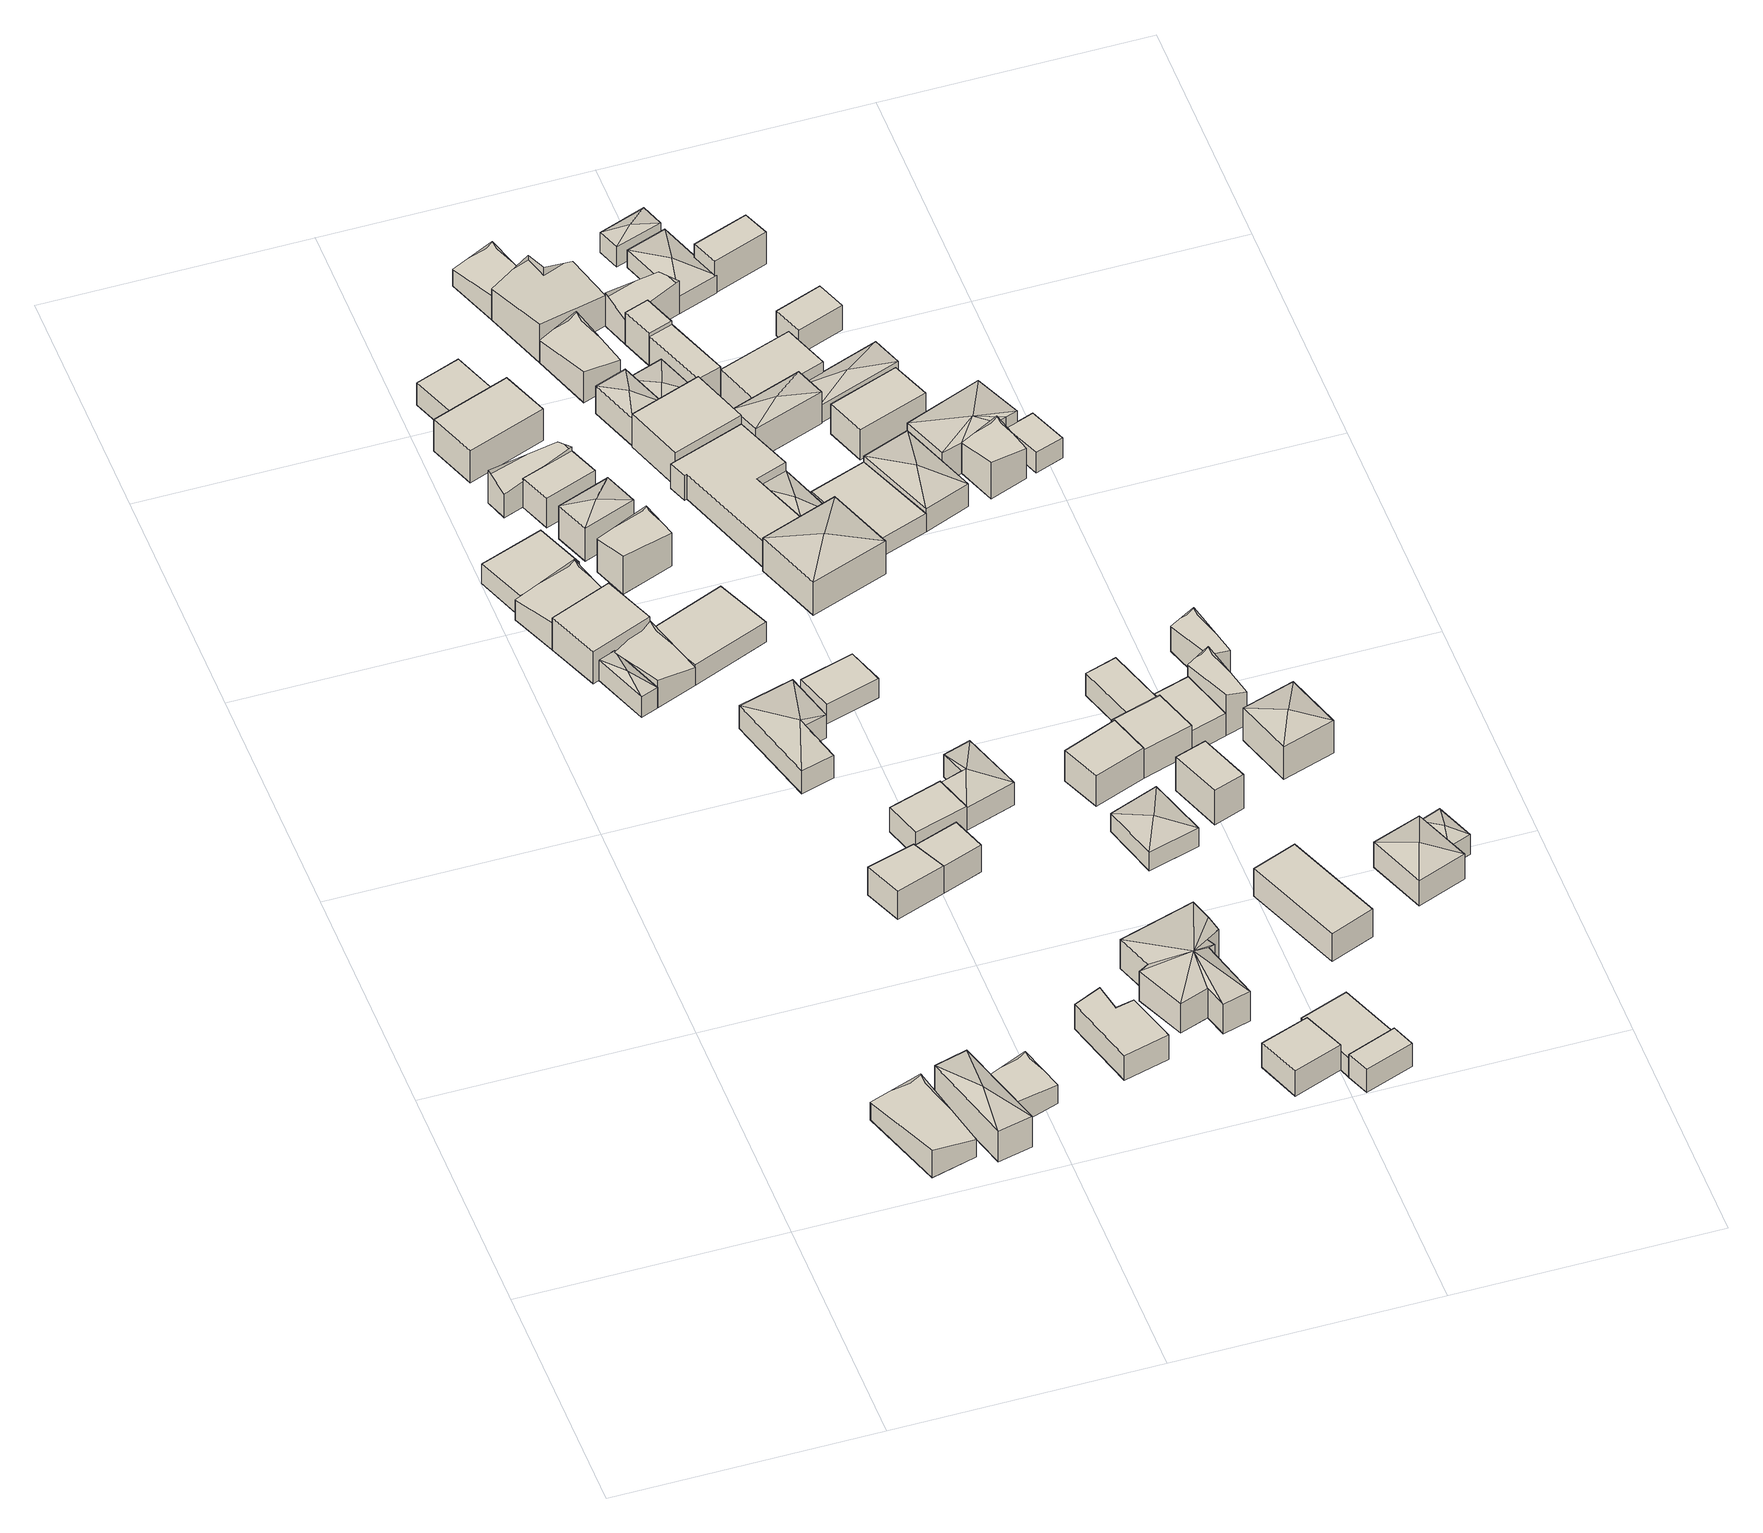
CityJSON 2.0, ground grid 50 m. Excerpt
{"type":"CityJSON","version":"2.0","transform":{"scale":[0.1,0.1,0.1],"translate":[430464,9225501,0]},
"CityObjects":{
"building1":{"type":"Building","attributes":{"Building Type":"Residential","Roof Shape":"gable","Roof Material":"Concrete Glazed Tile","Roof Material Code":1,"Roof Direction":"southwest","Building Height":4.07,"Roof Slope":26.5,"Footprint Area":157.47,"Solar PV Capacity Low":19.72,"Solar PV Capacity High":25.9,"Solar Annual Energy Low":28429,"Solar Annual Energy High":37468,"Suitable PV Area":117.71},"geometry":[{"type":"MultiSurface","lod":"2.2","boundaries":[[[0,1,2,3]],[[3,2,4,5]],[[2,1,6,4]],[[1,0,7,6]],[[0,3,5,7]],[[5,4,6,7]]]}]},
"building2":{"type":"Building","attributes":{"Building Type":"Residential","Roof Shape":"hip","Roof Material":"Concrete Glazed Tile","Roof Material Code":1,"Roof Direction":"southwest","Building Height":7.33,"Roof Slope":26,"Footprint Area":128.65,"Solar PV Capacity Low":16.11,"Solar PV Capacity High":21.16,"Solar Annual Energy Low":23226,"Solar Annual Energy High":30610,"Suitable PV Area":96.16},"geometry":[{"type":"MultiSurface","lod":"2.2","boundaries":[[[8,9,10,11]],[[11,10,12,13]],[[10,9,14,12]],[[9,8,15,14]],[[8,11,13,15]],[[13,12,16]],[[12,14,16]],[[14,15,16]],[[15,13,16]]]}]},
"building3":{"type":"Building","attributes":{"Building Type":"Residential","Roof Shape":"gable","Roof Material":"Concrete Glazed Tile","Roof Material Code":1,"Roof Direction":"southwest","Building Height":4.44,"Roof Slope":33.9,"Footprint Area":76.51,"Solar PV Capacity Low":9.58,"Solar PV Capacity High":12.58,"Solar Annual Energy Low":13813,"Solar Annual Energy High":18204,"Suitable PV Area":57.19},"geometry":[{"type":"MultiSurface","lod":"2.2","boundaries":[[[17,18,19,20]],[[20,19,21,22]],[[19,18,23,21]],[[18,17,24,23]],[[17,20,22,24]],[[22,21,23,24]]]}]},
"building4":{"type":"Building","attributes":{"Building Type":"Residential","Roof Shape":"hip","Roof Material":"Concrete Glazed Tile","Roof Material Code":1,"Roof Direction":"southwest","Building Height":4.93,"Roof Slope":27.8,"Footprint Area":40.57,"Solar PV Capacity Low":5.08,"Solar PV Capacity High":6.67,"Solar Annual Energy Low":7325,"Solar Annual Energy High":9654,"Suitable PV Area":30.33},"geometry":[{"type":"MultiSurface","lod":"2.2","boundaries":[[[25,26,27,28]],[[28,27,29,30]],[[27,26,31,29]],[[26,25,32,31]],[[25,28,30,32]],[[30,29,33]],[[29,31,33]],[[31,32,33]],[[32,30,33]]]}]},
"building5":{"type":"Building","attributes":{"Building Type":"Residential","Roof Shape":"gable","Roof Material":"Concrete Glazed Tile","Roof Material Code":1,"Roof Direction":"southwest","Building Height":4.68,"Roof Slope":32.1,"Footprint Area":119.4,"Solar PV Capacity Low":14.95,"Solar PV Capacity High":19.64,"Solar Annual Energy Low":21557,"Solar Annual Energy High":28410,"Suitable PV Area":89.25},"geometry":[{"type":"MultiSurface","lod":"2.2","boundaries":[[[34,35,36,37]],[[37,36,38,39]],[[36,35,40,38]],[[35,34,41,40]],[[34,37,39,41]],[[39,38,40,41]]]}]},
"building6":{"type":"Building","attributes":{"Building Type":"Residential","Roof Shape":"shed","Roof Material":"Concrete Glazed Tile","Roof Material Code":1,"Roof Direction":"southwest","Building Height":4.63,"Roof Slope":13.8,"Footprint Area":133.18,"Solar PV Capacity Low":16.67,"Solar PV Capacity High":21.9,"Solar Annual Energy Low":24045,"Solar Annual Energy High":31689,"Suitable PV Area":99.55},"geometry":[{"type":"MultiSurface","lod":"2.2","boundaries":[[[42,43,44,45]],[[45,44,46,47]],[[44,43,48,46]],[[43,42,49,48]],[[42,45,47,49]],[[47,46,48,49]]]}]},
"building7":{"type":"Building","attributes":{"Building Type":"Residential","Roof Shape":"flat","Roof Material":"Concrete Glazed Tile","Roof Material Code":1,"Roof Direction":"southwest","Building Height":7.68,"Roof Slope":5.1,"Footprint Area":134.75,"Solar PV Capacity Low":16.87,"Solar PV Capacity High":22.16,"Solar Annual Energy Low":24328,"Solar Annual Energy High":32063,"Suitable PV Area":100.73},"geometry":[{"type":"MultiSurface","lod":"2.2","boundaries":[[[37,36,50,51]],[[51,50,52,53]],[[50,36,54,52]],[[36,37,55,54]],[[37,51,53,55]],[[53,52,54,55]]]}]},
"building8":{"type":"Building","attributes":{"Building Type":"Residential","Roof Shape":"gable","Roof Material":"Concrete Glazed Tile","Roof Material Code":1,"Roof Direction":"southwest","Building Height":4.37,"Roof Slope":31.5,"Footprint Area":94.09,"Solar PV Capacity Low":11.78,"Solar PV Capacity High":15.47,"Solar Annual Energy Low":16988,"Solar Annual Energy High":22389,"Suitable PV Area":70.34},"geometry":[{"type":"MultiSurface","lod":"2.2","boundaries":[[[51,28,27,56]],[[56,27,57,58]],[[27,28,59,57]],[[28,51,60,59]],[[51,56,58,60]],[[58,57,59,60]]]}]},
"building9":{"type":"Building","attributes":{"Building Type":"Residential","Roof Shape":"flat","Roof Material":"Concrete Glazed Tile","Roof Material Code":1,"Roof Direction":"southwest","Building Height":6.7,"Roof Slope":7.2,"Footprint Area":71.74,"Solar PV Capacity Low":8.98,"Solar PV Capacity High":11.8,"Solar Annual Energy Low":12951,"Solar Annual Energy High":17069,"Suitable PV Area":53.62},"geometry":[{"type":"MultiSurface","lod":"2.2","boundaries":[[[61,62,63,64]],[[64,63,65,66]],[[63,62,67,65]],[[62,61,68,67]],[[61,64,66,68]],[[66,65,67,68]]]}]},
"building10":{"type":"Building","attributes":{"Building Type":"Residential","Roof Shape":"gable","Roof Material":"Concrete Glazed Tile","Roof Material Code":1,"Roof Direction":"southwest","Building Height":5.56,"Roof Slope":30.9,"Footprint Area":62.51,"Solar PV Capacity Low":7.83,"Solar PV Capacity High":10.28,"Solar Annual Energy Low":11286,"Solar Annual Energy High":14874,"Suitable PV Area":46.73},"geometry":[{"type":"MultiSurface","lod":"2.2","boundaries":[[[69,70,71,72]],[[72,71,73,74]],[[71,70,75,73]],[[70,69,76,75]],[[69,72,74,76]],[[74,73,75,76]]]}]},
"building11":{"type":"Building","attributes":{"Building Type":"Residential","Roof Shape":"hip","Roof Material":"Concrete Glazed Tile","Roof Material Code":1,"Roof Direction":"southwest","Building Height":5.45,"Roof Slope":28.6,"Footprint Area":168.37,"Solar PV Capacity Low":21.08,"Solar PV Capacity High":27.69,"Solar Annual Energy Low":30398,"Solar Annual Energy High":40062,"Suitable PV Area":125.85},"geometry":[{"type":"MultiSurface","lod":"2.2","boundaries":[[[77,78,79,80,81,82]],[[82,81,83,84]],[[81,80,85,83]],[[80,79,86,85]],[[79,78,87,86]],[[78,77,88,87]],[[77,82,84,88]],[[84,83,89]],[[83,85,89]],[[85,86,89]],[[86,87,89]],[[87,88,89]],[[88,84,89]]]}]},
"building12":{"type":"Building","attributes":{"Building Type":"Residential","Roof Shape":"shed","Roof Material":"Concrete Glazed Tile","Roof Material Code":1,"Roof Direction":"southwest","Building Height":7.4,"Roof Slope":12.1,"Footprint Area":155.41,"Solar PV Capacity Low":19.46,"Solar PV Capacity High":25.56,"Solar Annual Energy Low":28058,"Solar Annual Energy High":36978,"Suitable PV Area":116.17},"geometry":[{"type":"MultiSurface","lod":"2.2","boundaries":[[[90,91,92,93]],[[93,92,94,95]],[[92,91,96,94]],[[91,90,97,96]],[[90,93,95,97]],[[95,94,96,97]]]}]},
"building13":{"type":"Building","attributes":{"Building Type":"Residential","Roof Shape":"flat","Roof Material":"Concrete Glazed Tile","Roof Material Code":1,"Roof Direction":"southwest","Building Height":5.27,"Roof Slope":10.9,"Footprint Area":92.7,"Solar PV Capacity Low":11.61,"Solar PV Capacity High":15.24,"Solar Annual Energy Low":16736,"Solar Annual Energy High":22057,"Suitable PV Area":69.29},"geometry":[{"type":"MultiSurface","lod":"2.2","boundaries":[[[98,99,100,101]],[[101,100,102,103]],[[100,99,104,102]],[[99,98,105,104]],[[98,101,103,105]],[[103,102,104,105]]]}]},
"building14":{"type":"Building","attributes":{"Building Type":"Residential","Roof Shape":"shed","Roof Material":"Concrete Glazed Tile","Roof Material Code":1,"Roof Direction":"southwest","Building Height":6.84,"Roof Slope":14.8,"Footprint Area":68.19,"Solar PV Capacity Low":8.54,"Solar PV Capacity High":11.21,"Solar Annual Energy Low":12312,"Solar Annual Energy High":16226,"Suitable PV Area":50.97},"geometry":[{"type":"MultiSurface","lod":"2.2","boundaries":[[[72,106,107,108]],[[108,107,109,110]],[[107,106,111,109]],[[106,72,112,111]],[[72,108,110,112]],[[110,109,111,112]]]}]},
"building15":{"type":"Building","attributes":{"Building Type":"Residential","Roof Shape":"hip","Roof Material":"Concrete Glazed Tile","Roof Material Code":1,"Roof Direction":"southwest","Building Height":7.93,"Roof Slope":28.9,"Footprint Area":74.18,"Solar PV Capacity Low":9.29,"Solar PV Capacity High":12.2,"Solar Annual Energy Low":13392,"Solar Annual Energy High":17650,"Suitable PV Area":55.45},"geometry":[{"type":"MultiSurface","lod":"2.2","boundaries":[[[113,114,115,116]],[[116,115,117,118]],[[115,114,119,117]],[[114,113,120,119]],[[113,116,118,120]],[[118,117,121]],[[117,119,121]],[[119,120,121]],[[120,118,121]]]}]},
"building16":{"type":"Building","attributes":{"Building Type":"Residential","Roof Shape":"shed","Roof Material":"Concrete Glazed Tile","Roof Material Code":1,"Roof Direction":"southwest","Building Height":4.47,"Roof Slope":16.1,"Footprint Area":183.5,"Solar PV Capacity Low":22.98,"Solar PV Capacity High":30.18,"Solar Annual Energy Low":33130,"Solar Annual Energy High":43663,"Suitable PV Area":137.17},"geometry":[{"type":"MultiSurface","lod":"2.2","boundaries":[[[122,51,56,123]],[[123,56,124,125]],[[56,51,126,124]],[[51,122,127,126]],[[122,123,125,127]],[[125,124,126,127]]]}]},
"building17":{"type":"Building","attributes":{"Building Type":"Residential","Roof Shape":"gable","Roof Material":"Concrete Glazed Tile","Roof Material Code":1,"Roof Direction":"southwest","Building Height":7.89,"Roof Slope":34.4,"Footprint Area":72.28,"Solar PV Capacity Low":9.05,"Solar PV Capacity High":11.89,"Solar Annual Energy Low":13049,"Solar Annual Energy High":17198,"Suitable PV Area":54.03},"geometry":[{"type":"MultiSurface","lod":"2.2","boundaries":[[[128,129,130,131]],[[131,130,132,133]],[[130,129,134,132]],[[129,128,135,134]],[[128,131,133,135]],[[133,132,134,135]]]}]},
"building18":{"type":"Building","attributes":{"Building Type":"Residential","Roof Shape":"shed","Roof Material":"Concrete Glazed Tile","Roof Material Code":1,"Roof Direction":"southwest","Building Height":6.19,"Roof Slope":15.3,"Footprint Area":62.16,"Solar PV Capacity Low":7.78,"Solar PV Capacity High":10.22,"Solar Annual Energy Low":11223,"Solar Annual Energy High":14792,"Suitable PV Area":46.47},"geometry":[{"type":"MultiSurface","lod":"2.2","boundaries":[[[136,61,64,137]],[[137,64,138,139]],[[64,61,140,138]],[[61,136,141,140]],[[136,137,139,141]],[[139,138,140,141]]]}]},
"building19":{"type":"Building","attributes":{"Building Type":"Residential","Roof Shape":"flat","Roof Material":"Concrete Glazed Tile","Roof Material Code":1,"Roof Direction":"southwest","Building Height":5.89,"Roof Slope":7.2,"Footprint Area":119.61,"Solar PV Capacity Low":14.98,"Solar PV Capacity High":19.67,"Solar Annual Energy Low":21594,"Solar Annual Energy High":28459,"Suitable PV Area":89.41},"geometry":[{"type":"MultiSurface","lod":"2.2","boundaries":[[[142,143,144,145,146,147]],[[147,146,148,149]],[[146,145,150,148]],[[145,144,151,150]],[[144,143,152,151]],[[143,142,153,152]],[[142,147,149,153]],[[149,148,150,151,152,153]]]}]},
"building20":{"type":"Building","attributes":{"Building Type":"Residential","Roof Shape":"flat","Roof Material":"Concrete Glazed Tile","Roof Material Code":1,"Roof Direction":"southwest","Building Height":5.83,"Roof Slope":5.8,"Footprint Area":78.81,"Solar PV Capacity Low":9.87,"Solar PV Capacity High":12.96,"Solar Annual Energy Low":14229,"Solar Annual Energy High":18753,"Suitable PV Area":58.91},"geometry":[{"type":"MultiSurface","lod":"2.2","boundaries":[[[154,155,156,157]],[[157,156,158,159]],[[156,155,160,158]],[[155,154,161,160]],[[154,157,159,161]],[[159,158,160,161]]]}]},
"building21":{"type":"Building","attributes":{"Building Type":"Residential","Roof Shape":"shed","Roof Material":"Concrete Glazed Tile","Roof Material Code":1,"Roof Direction":"southwest","Building Height":4.42,"Roof Slope":12.9,"Footprint Area":80.86,"Solar PV Capacity Low":10.12,"Solar PV Capacity High":13.3,"Solar Annual Energy Low":14598,"Solar Annual Energy High":19239,"Suitable PV Area":60.44},"geometry":[{"type":"MultiSurface","lod":"2.2","boundaries":[[[162,163,164,165]],[[165,164,166,167]],[[164,163,168,166]],[[163,162,169,168]],[[162,165,167,169]],[[167,166,168,169]]]}]},
"building22":{"type":"Building","attributes":{"Building Type":"Residential","Roof Shape":"hip","Roof Material":"Concrete Glazed Tile","Roof Material Code":1,"Roof Direction":"southwest","Building Height":5.38,"Roof Slope":22.4,"Footprint Area":102.11,"Solar PV Capacity Low":12.78,"Solar PV Capacity High":16.79,"Solar Annual Energy Low":18435,"Solar Annual Energy High":24296,"Suitable PV Area":76.33},"geometry":[{"type":"MultiSurface","lod":"2.2","boundaries":[[[170,171,172,154,157,173]],[[173,157,174,175]],[[157,154,176,174]],[[154,172,177,176]],[[172,171,178,177]],[[171,170,179,178]],[[170,173,175,179]],[[175,174,180]],[[174,176,180]],[[176,177,180]],[[177,178,180]],[[178,179,180]],[[179,175,180]]]}]},
"building23":{"type":"Building","attributes":{"Building Type":"Residential","Roof Shape":"hip","Roof Material":"Concrete Glazed Tile","Roof Material Code":1,"Roof Direction":"southwest","Building Height":6.98,"Roof Slope":25.6,"Footprint Area":272.76,"Solar PV Capacity Low":34.15,"Solar PV Capacity High":44.85,"Solar Annual Energy Low":49244,"Solar Annual Energy High":64900,"Suitable PV Area":203.89},"geometry":[{"type":"MultiSurface","lod":"2.2","boundaries":[[[181,182,183,184,185,186,187,188,189,190,191,192,193]],[[193,192,194,195]],[[192,191,196,194]],[[191,190,197,196]],[[190,189,198,197]],[[189,188,199,198]],[[188,187,200,199]],[[187,186,201,200]],[[186,185,202,201]],[[185,184,203,202]],[[184,183,204,203]],[[183,182,205,204]],[[182,181,206,205]],[[181,193,195,206]],[[195,194,207]],[[194,196,207]],[[196,197,207]],[[197,198,207]],[[198,199,207]],[[199,200,207]],[[200,201,207]],[[201,202,207]],[[202,203,207]],[[203,204,207]],[[204,205,207]],[[205,206,207]],[[206,195,207]]]}]},
"building24":{"type":"Building","attributes":{"Building Type":"Residential","Roof Shape":"gable","Roof Material":"Concrete Glazed Tile","Roof Material Code":1,"Roof Direction":"southwest","Building Height":4.01,"Roof Slope":27.5,"Footprint Area":85.78,"Solar PV Capacity Low":10.74,"Solar PV Capacity High":14.11,"Solar Annual Energy Low":15487,"Solar Annual Energy High":20410,"Suitable PV Area":64.12},"geometry":[{"type":"MultiSurface","lod":"2.2","boundaries":[[[208,209,210,211]],[[211,210,212,213]],[[210,209,214,212]],[[209,208,215,214]],[[208,211,213,215]],[[213,212,214,215]]]}]},
"building25":{"type":"Building","attributes":{"Building Type":"Residential","Roof Shape":"hip","Roof Material":"Concrete Glazed Tile","Roof Material Code":1,"Roof Direction":"southwest","Building Height":6.56,"Roof Slope":27.7,"Footprint Area":63.27,"Solar PV Capacity Low":7.92,"Solar PV Capacity High":10.41,"Solar Annual Energy Low":11424,"Solar Annual Energy High":15055,"Suitable PV Area":47.3},"geometry":[{"type":"MultiSurface","lod":"2.2","boundaries":[[[216,217,218,219]],[[219,218,220,221]],[[218,217,222,220]],[[217,216,223,222]],[[216,219,221,223]],[[221,220,224]],[[220,222,224]],[[222,223,224]],[[223,221,224]]]}]},
"building26":{"type":"Building","attributes":{"Building Type":"Residential","Roof Shape":"gable","Roof Material":"Concrete Glazed Tile","Roof Material Code":1,"Roof Direction":"southwest","Building Height":5.34,"Roof Slope":29.8,"Footprint Area":94.83,"Solar PV Capacity Low":11.87,"Solar PV Capacity High":15.6,"Solar Annual Energy Low":17122,"Solar Annual Energy High":22565,"Suitable PV Area":70.89},"geometry":[{"type":"MultiSurface","lod":"2.2","boundaries":[[[225,226,227,228]],[[228,227,229,230]],[[227,226,231,229]],[[226,225,232,231]],[[225,228,230,232]],[[230,229,231,232]]]}]},
"building27":{"type":"Building","attributes":{"Building Type":"Residential","Roof Shape":"gable","Roof Material":"Concrete Glazed Tile","Roof Material Code":1,"Roof Direction":"southwest","Building Height":7.43,"Roof Slope":28.3,"Footprint Area":156.95,"Solar PV Capacity Low":19.65,"Solar PV Capacity High":25.81,"Solar Annual Energy Low":28336,"Solar Annual Energy High":37345,"Suitable PV Area":117.32},"geometry":[{"type":"MultiSurface","lod":"2.2","boundaries":[[[233,234,235,210,226,236]],[[236,226,237,238]],[[226,210,239,237]],[[210,235,240,239]],[[235,234,241,240]],[[234,233,242,241]],[[233,236,238,242]],[[238,237,239,240,241,242]]]}]},
"building28":{"type":"Building","attributes":{"Building Type":"Residential","Roof Shape":"shed","Roof Material":"Concrete Glazed Tile","Roof Material Code":1,"Roof Direction":"southwest","Building Height":5.82,"Roof Slope":12.7,"Footprint Area":290.46,"Solar PV Capacity Low":36.37,"Solar PV Capacity High":47.77,"Solar Annual Energy Low":52440,"Solar Annual Energy High":69112,"Suitable PV Area":217.12},"geometry":[{"type":"MultiSurface","lod":"2.2","boundaries":[[[243,244,245,246,247,248,249,250]],[[250,249,251,252]],[[249,248,253,251]],[[248,247,254,253]],[[247,246,255,254]],[[246,245,256,255]],[[245,244,257,256]],[[244,243,258,257]],[[243,250,252,258]],[[252,251,253,254,255,256,257,258]]]}]},
"building29":{"type":"Building","attributes":{"Building Type":"Residential","Roof Shape":"shed","Roof Material":"Concrete Glazed Tile","Roof Material Code":1,"Roof Direction":"southwest","Building Height":5.73,"Roof Slope":18.2,"Footprint Area":87.56,"Solar PV Capacity Low":10.96,"Solar PV Capacity High":14.4,"Solar Annual Energy Low":15809,"Solar Annual Energy High":20834,"Suitable PV Area":65.45},"geometry":[{"type":"MultiSurface","lod":"2.2","boundaries":[[[259,260,261,262]],[[262,261,263,264]],[[261,260,265,263]],[[260,259,266,265]],[[259,262,264,266]],[[264,263,265,266]]]}]},
"building30":{"type":"Building","attributes":{"Building Type":"Residential","Roof Shape":"flat","Roof Material":"Concrete Glazed Tile","Roof Material Code":1,"Roof Direction":"southwest","Building Height":7.91,"Roof Slope":5.7,"Footprint Area":168.86,"Solar PV Capacity Low":21.14,"Solar PV Capacity High":27.77,"Solar Annual Energy Low":30487,"Solar Annual Energy High":40179,"Suitable PV Area":126.22},"geometry":[{"type":"MultiSurface","lod":"2.2","boundaries":[[[267,268,269,245]],[[245,269,270,271]],[[269,268,272,270]],[[268,267,273,272]],[[267,245,271,273]],[[271,270,272,273]]]}]},
"building31":{"type":"Building","attributes":{"Building Type":"Residential","Roof Shape":"hip","Roof Material":"Concrete Glazed Tile","Roof Material Code":1,"Roof Direction":"southwest","Building Height":7.91,"Roof Slope":20.6,"Footprint Area":213.24,"Solar PV Capacity Low":26.7,"Solar PV Capacity High":35.07,"Solar Annual Energy Low":38500,"Solar Annual Energy High":50739,"Suitable PV Area":159.4},"geometry":[{"type":"MultiSurface","lod":"2.2","boundaries":[[[274,275,276,277]],[[277,276,278,279]],[[276,275,280,278]],[[275,274,281,280]],[[274,277,279,281]],[[279,278,282]],[[278,280,282]],[[280,281,282]],[[281,279,282]]]}]},
"building32":{"type":"Building","attributes":{"Building Type":"Residential","Roof Shape":"hip","Roof Material":"Concrete Glazed Tile","Roof Material Code":1,"Roof Direction":"southwest","Building Height":4.23,"Roof Slope":20.2,"Footprint Area":77.45,"Solar PV Capacity Low":9.7,"Solar PV Capacity High":12.74,"Solar Annual Energy Low":13983,"Solar Annual Energy High":18428,"Suitable PV Area":57.89},"geometry":[{"type":"MultiSurface","lod":"2.2","boundaries":[[[283,216,219,267]],[[267,219,284,285]],[[219,216,286,284]],[[216,283,287,286]],[[283,267,285,287]],[[285,284,288]],[[284,286,288]],[[286,287,288]],[[287,285,288]]]}]},
"building33":{"type":"Building","attributes":{"Building Type":"Residential","Roof Shape":"hip","Roof Material":"Concrete Glazed Tile","Roof Material Code":1,"Roof Direction":"southwest","Building Height":4.1,"Roof Slope":21.9,"Footprint Area":81.43,"Solar PV Capacity Low":10.2,"Solar PV Capacity High":13.39,"Solar Annual Energy Low":14702,"Solar Annual Energy High":19376,"Suitable PV Area":60.87},"geometry":[{"type":"MultiSurface","lod":"2.2","boundaries":[[[244,243,250,289]],[[289,250,290,291]],[[250,243,292,290]],[[243,244,293,292]],[[244,289,291,293]],[[291,290,294]],[[290,292,294]],[[292,293,294]],[[293,291,294]]]}]},
"building34":{"type":"Building","attributes":{"Building Type":"Residential","Roof Shape":"flat","Roof Material":"Concrete Glazed Tile","Roof Material Code":1,"Roof Direction":"southwest","Building Height":7.74,"Roof Slope":13.3,"Footprint Area":31.19,"Solar PV Capacity Low":3.91,"Solar PV Capacity High":5.13,"Solar Annual Energy Low":5632,"Solar Annual Energy High":7422,"Suitable PV Area":23.32},"geometry":[{"type":"MultiSurface","lod":"2.2","boundaries":[[[295,296,297,298]],[[298,297,299,300]],[[297,296,301,299]],[[296,295,302,301]],[[295,298,300,302]],[[300,299,301,302]]]}]},
"building35":{"type":"Building","attributes":{"Building Type":"Residential","Roof Shape":"shed","Roof Material":"Concrete Glazed Tile","Roof Material Code":1,"Roof Direction":"southwest","Building Height":4.24,"Roof Slope":10.3,"Footprint Area":125.3,"Solar PV Capacity Low":15.69,"Solar PV Capacity High":20.61,"Solar Annual Energy Low":22621,"Solar Annual Energy High":29813,"Suitable PV Area":93.66},"geometry":[{"type":"MultiSurface","lod":"2.2","boundaries":[[[303,262,304,305,306,307]],[[307,306,308,309]],[[306,305,310,308]],[[305,304,311,310]],[[304,262,312,311]],[[262,303,313,312]],[[303,307,309,313]],[[309,308,310,311,312,313]]]}]},
"building36":{"type":"Building","attributes":{"Building Type":"Residential","Roof Shape":"shed","Roof Material":"Concrete Glazed Tile","Roof Material Code":1,"Roof Direction":"southwest","Building Height":6.98,"Roof Slope":17.1,"Footprint Area":63.21,"Solar PV Capacity Low":7.91,"Solar PV Capacity High":10.4,"Solar Annual Energy Low":11413,"Solar Annual Energy High":15041,"Suitable PV Area":47.25},"geometry":[{"type":"MultiSurface","lod":"2.2","boundaries":[[[297,267,314,298]],[[298,314,315,316]],[[314,267,317,315]],[[267,297,318,317]],[[297,298,316,318]],[[316,315,317,318]]]}]},
"building37":{"type":"Building","attributes":{"Building Type":"Residential","Roof Shape":"flat","Roof Material":"Concrete Glazed Tile","Roof Material Code":1,"Roof Direction":"southwest","Building Height":5.48,"Roof Slope":14.8,"Footprint Area":47.13,"Solar PV Capacity Low":5.9,"Solar PV Capacity High":7.75,"Solar Annual Energy Low":8508,"Solar Annual Energy High":11213,"Suitable PV Area":35.23},"geometry":[{"type":"MultiSurface","lod":"2.2","boundaries":[[[306,304,319,320]],[[320,319,321,322]],[[319,304,323,321]],[[304,306,324,323]],[[306,320,322,324]],[[322,321,323,324]]]}]},
"building38":{"type":"Building","attributes":{"Building Type":"Residential","Roof Shape":"hip","Roof Material":"Concrete Glazed Tile","Roof Material Code":1,"Roof Direction":"southwest","Building Height":4.43,"Roof Slope":21.3,"Footprint Area":118.39,"Solar PV Capacity Low":14.82,"Solar PV Capacity High":19.47,"Solar Annual Energy Low":21375,"Solar Annual Energy High":28170,"Suitable PV Area":88.5},"geometry":[{"type":"MultiSurface","lod":"2.2","boundaries":[[[325,326,327,328]],[[328,327,329,330]],[[327,326,331,329]],[[326,325,332,331]],[[325,328,330,332]],[[330,329,333]],[[329,331,333]],[[331,332,333]],[[332,330,333]]]}]},
"building39":{"type":"Building","attributes":{"Building Type":"Residential","Roof Shape":"gable","Roof Material":"Concrete Glazed Tile","Roof Material Code":1,"Roof Direction":"southwest","Building Height":5.84,"Roof Slope":30.1,"Footprint Area":63.89,"Solar PV Capacity Low":8,"Solar PV Capacity High":10.51,"Solar Annual Energy Low":11534,"Solar Annual Energy High":15201,"Suitable PV Area":47.75},"geometry":[{"type":"MultiSurface","lod":"2.2","boundaries":[[[334,236,296,335]],[[335,296,336,337]],[[296,236,338,336]],[[236,334,339,338]],[[334,335,337,339]],[[337,336,338,339]]]}]},
"building40":{"type":"Building","attributes":{"Building Type":"Residential","Roof Shape":"flat","Roof Material":"Concrete Glazed Tile","Roof Material Code":1,"Roof Direction":"southwest","Building Height":7.3,"Roof Slope":12.3,"Footprint Area":87.1,"Solar PV Capacity Low":10.91,"Solar PV Capacity High":14.32,"Solar Annual Energy Low":15725,"Solar Annual Energy High":20724,"Suitable PV Area":65.1},"geometry":[{"type":"MultiSurface","lod":"2.2","boundaries":[[[340,341,342,343]],[[343,342,344,345]],[[342,341,346,344]],[[341,340,347,346]],[[340,343,345,347]],[[345,344,346,347]]]}]},
"building41":{"type":"Building","attributes":{"Building Type":"Residential","Roof Shape":"hip","Roof Material":"Concrete Glazed Tile","Roof Material Code":1,"Roof Direction":"southwest","Building Height":7.55,"Roof Slope":24.1,"Footprint Area":87.4,"Solar PV Capacity Low":10.94,"Solar PV Capacity High":14.37,"Solar Annual Energy Low":15779,"Solar Annual Energy High":20795,"Suitable PV Area":65.33},"geometry":[{"type":"MultiSurface","lod":"2.2","boundaries":[[[348,349,350,351]],[[351,350,352,353]],[[350,349,354,352]],[[349,348,355,354]],[[348,351,353,355]],[[353,352,356]],[[352,354,356]],[[354,355,356]],[[355,353,356]]]}]},
"building42":{"type":"Building","attributes":{"Building Type":"Residential","Roof Shape":"shed","Roof Material":"Concrete Glazed Tile","Roof Material Code":1,"Roof Direction":"southwest","Building Height":4.15,"Roof Slope":10.3,"Footprint Area":188.19,"Solar PV Capacity Low":23.56,"Solar PV Capacity High":30.95,"Solar Annual Energy Low":33977,"Solar Annual Energy High":44779,"Suitable PV Area":140.67},"geometry":[{"type":"MultiSurface","lod":"2.2","boundaries":[[[357,358,359,360]],[[360,359,361,362]],[[359,358,363,361]],[[358,357,364,363]],[[357,360,362,364]],[[362,361,363,364]]]}]},
"building43":{"type":"Building","attributes":{"Building Type":"Residential","Roof Shape":"flat","Roof Material":"Concrete Glazed Tile","Roof Material Code":1,"Roof Direction":"southwest","Building Height":6.55,"Roof Slope":14.4,"Footprint Area":138.09,"Solar PV Capacity Low":17.29,"Solar PV Capacity High":22.71,"Solar Annual Energy Low":24931,"Solar Annual Energy High":32857,"Suitable PV Area":103.22},"geometry":[{"type":"MultiSurface","lod":"2.2","boundaries":[[[365,314,366,367]],[[367,366,368,369]],[[366,314,370,368]],[[314,365,371,370]],[[365,367,369,371]],[[369,368,370,371]]]}]},
"building44":{"type":"Building","attributes":{"Building Type":"Residential","Roof Shape":"hip","Roof Material":"Concrete Glazed Tile","Roof Material Code":1,"Roof Direction":"southwest","Building Height":4.8,"Roof Slope":29.6,"Footprint Area":42.3,"Solar PV Capacity Low":5.3,"Solar PV Capacity High":6.96,"Solar Annual Energy Low":7637,"Solar Annual Energy High":10065,"Suitable PV Area":31.62},"geometry":[{"type":"MultiSurface","lod":"2.2","boundaries":[[[372,373,374,375]],[[375,374,376,377]],[[374,373,378,376]],[[373,372,379,378]],[[372,375,377,379]],[[377,376,380]],[[376,378,380]],[[378,379,380]],[[379,377,380]]]}]},
"building45":{"type":"Building","attributes":{"Building Type":"Residential","Roof Shape":"hip","Roof Material":"Concrete Glazed Tile","Roof Material Code":1,"Roof Direction":"southwest","Building Height":4.21,"Roof Slope":25.9,"Footprint Area":113.57,"Solar PV Capacity Low":14.22,"Solar PV Capacity High":18.68,"Solar Annual Energy Low":20504,"Solar Annual Energy High":27022,"Suitable PV Area":84.89},"geometry":[{"type":"MultiSurface","lod":"2.2","boundaries":[[[381,382,335,383]],[[383,335,384,385]],[[335,382,386,384]],[[382,381,387,386]],[[381,383,385,387]],[[385,384,388]],[[384,386,388]],[[386,387,388]],[[387,385,388]]]}]},
"building46":{"type":"Building","attributes":{"Building Type":"Residential","Roof Shape":"flat","Roof Material":"Concrete Glazed Tile","Roof Material Code":1,"Roof Direction":"southwest","Building Height":6.63,"Roof Slope":6.1,"Footprint Area":184.01,"Solar PV Capacity Low":23.04,"Solar PV Capacity High":30.26,"Solar Annual Energy Low":33222,"Solar Annual Energy High":43784,"Suitable PV Area":137.55},"geometry":[{"type":"MultiSurface","lod":"2.2","boundaries":[[[389,390,391,392]],[[392,391,393,394]],[[391,390,395,393]],[[390,389,396,395]],[[389,392,394,396]],[[394,393,395,396]]]}]},
"building47":{"type":"Building","attributes":{"Building Type":"Residential","Roof Shape":"shed","Roof Material":"Concrete Glazed Tile","Roof Material Code":1,"Roof Direction":"southwest","Building Height":6.46,"Roof Slope":16.5,"Footprint Area":93.24,"Solar PV Capacity Low":11.67,"Solar PV Capacity High":15.33,"Solar Annual Energy Low":16834,"Solar Annual Energy High":22185,"Suitable PV Area":69.7},"geometry":[{"type":"MultiSurface","lod":"2.2","boundaries":[[[397,398,343,399]],[[399,343,400,401]],[[343,398,402,400]],[[398,397,403,402]],[[397,399,401,403]],[[401,400,402,403]]]}]},
"building48":{"type":"Building","attributes":{"Building Type":"Residential","Roof Shape":"shed","Roof Material":"Concrete Glazed Tile","Roof Material Code":1,"Roof Direction":"southwest","Building Height":7.95,"Roof Slope":13.9,"Footprint Area":66.31,"Solar PV Capacity Low":8.3,"Solar PV Capacity High":10.91,"Solar Annual Energy Low":11972,"Solar Annual Energy High":15778,"Suitable PV Area":49.57},"geometry":[{"type":"MultiSurface","lod":"2.2","boundaries":[[[404,405,406,407]],[[407,406,408,409]],[[406,405,410,408]],[[405,404,411,410]],[[404,407,409,411]],[[409,408,410,411]]]}]},
"building49":{"type":"Building","attributes":{"Building Type":"Residential","Roof Shape":"flat","Roof Material":"Concrete Glazed Tile","Roof Material Code":1,"Roof Direction":"southwest","Building Height":5.28,"Roof Slope":13.7,"Footprint Area":79.41,"Solar PV Capacity Low":9.94,"Solar PV Capacity High":13.06,"Solar Annual Energy Low":14337,"Solar Annual Energy High":18895,"Suitable PV Area":59.36},"geometry":[{"type":"MultiSurface","lod":"2.2","boundaries":[[[412,413,414,415]],[[415,414,416,417]],[[414,413,418,416]],[[413,412,419,418]],[[412,415,417,419]],[[417,416,418,419]]]}]},
"building50":{"type":"Building","attributes":{"Building Type":"Residential","Roof Shape":"hip","Roof Material":"Concrete Glazed Tile","Roof Material Code":1,"Roof Direction":"southwest","Building Height":5.53,"Roof Slope":20.2,"Footprint Area":155.02,"Solar PV Capacity Low":19.41,"Solar PV Capacity High":25.49,"Solar Annual Energy Low":27987,"Solar Annual Energy High":36885,"Suitable PV Area":115.87},"geometry":[{"type":"MultiSurface","lod":"2.2","boundaries":[[[420,357,360,421]],[[421,360,422,423]],[[360,357,424,422]],[[357,420,425,424]],[[420,421,423,425]],[[423,422,426]],[[422,424,426]],[[424,425,426]],[[425,423,426]]]}]},
"building51":{"type":"Building","attributes":{"Building Type":"Residential","Roof Shape":"shed","Roof Material":"Concrete Glazed Tile","Roof Material Code":1,"Roof Direction":"southwest","Building Height":6.97,"Roof Slope":10.9,"Footprint Area":112.55,"Solar PV Capacity Low":14.09,"Solar PV Capacity High":18.51,"Solar Annual Energy Low":20321,"Solar Annual Energy High":26781,"Suitable PV Area":84.13},"geometry":[{"type":"MultiSurface","lod":"2.2","boundaries":[[[427,428,429,430]],[[430,429,431,432]],[[429,428,433,431]],[[428,427,434,433]],[[427,430,432,434]],[[432,431,433,434]]]}]},
"building52":{"type":"Building","attributes":{"Building Type":"Residential","Roof Shape":"hip","Roof Material":"Concrete Glazed Tile","Roof Material Code":1,"Roof Direction":"southwest","Building Height":4.22,"Roof Slope":29.7,"Footprint Area":103.58,"Solar PV Capacity Low":12.97,"Solar PV Capacity High":17.03,"Solar Annual Energy Low":18700,"Solar Annual Energy High":24645,"Suitable PV Area":77.42},"geometry":[{"type":"MultiSurface","lod":"2.2","boundaries":[[[435,436,437,438]],[[438,437,439,440]],[[437,436,441,439]],[[436,435,442,441]],[[435,438,440,442]],[[440,439,443]],[[439,441,443]],[[441,442,443]],[[442,440,443]]]}]},
"building53":{"type":"Building","attributes":{"Building Type":"Residential","Roof Shape":"shed","Roof Material":"Concrete Glazed Tile","Roof Material Code":1,"Roof Direction":"southwest","Building Height":7.43,"Roof Slope":14.7,"Footprint Area":62.57,"Solar PV Capacity Low":7.83,"Solar PV Capacity High":10.29,"Solar Annual Energy Low":11296,"Solar Annual Energy High":14887,"Suitable PV Area":46.77},"geometry":[{"type":"MultiSurface","lod":"2.2","boundaries":[[[444,445,446,447]],[[447,446,448,449]],[[446,445,450,448]],[[445,444,451,450]],[[444,447,449,451]],[[449,448,450,451]]]}]},
"building54":{"type":"Building","attributes":{"Building Type":"Residential","Roof Shape":"flat","Roof Material":"Concrete Glazed Tile","Roof Material Code":1,"Roof Direction":"southwest","Building Height":5.43,"Roof Slope":12,"Footprint Area":77.11,"Solar PV Capacity Low":9.65,"Solar PV Capacity High":12.68,"Solar Annual Energy Low":13922,"Solar Annual Energy High":18348,"Suitable PV Area":57.64},"geometry":[{"type":"MultiSurface","lod":"2.2","boundaries":[[[452,453,399,454]],[[454,399,455,456]],[[399,453,457,455]],[[453,452,458,457]],[[452,454,456,458]],[[456,455,457,458]]]}]},
"building55":{"type":"Building","attributes":{"Building Type":"Residential","Roof Shape":"flat","Roof Material":"Concrete Glazed Tile","Roof Material Code":1,"Roof Direction":"southwest","Building Height":5.93,"Roof Slope":11.6,"Footprint Area":56.68,"Solar PV Capacity Low":7.1,"Solar PV Capacity High":9.32,"Solar Annual Energy Low":10233,"Solar Annual Energy High":13486,"Suitable PV Area":42.37},"geometry":[{"type":"MultiSurface","lod":"2.2","boundaries":[[[459,460,461,462]],[[462,461,463,464]],[[461,460,465,463]],[[460,459,466,465]],[[459,462,464,466]],[[464,463,465,466]]]}]},
"building56":{"type":"Building","attributes":{"Building Type":"Residential","Roof Shape":"gable","Roof Material":"Concrete Glazed Tile","Roof Material Code":1,"Roof Direction":"southwest","Building Height":7.92,"Roof Slope":30.6,"Footprint Area":47.74,"Solar PV Capacity Low":5.98,"Solar PV Capacity High":7.85,"Solar Annual Energy Low":8619,"Solar Annual Energy High":11359,"Suitable PV Area":35.69},"geometry":[{"type":"MultiSurface","lod":"2.2","boundaries":[[[467,468,469,470]],[[470,469,471,472]],[[469,468,473,471]],[[468,467,474,473]],[[467,470,472,474]],[[472,471,473,474]]]}]},
"building57":{"type":"Building","attributes":{"Building Type":"Residential","Roof Shape":"hip","Roof Material":"Concrete Glazed Tile","Roof Material Code":1,"Roof Direction":"southwest","Building Height":7.27,"Roof Slope":26,"Footprint Area":152.72,"Solar PV Capacity Low":19.12,"Solar PV Capacity High":25.12,"Solar Annual Energy Low":27573,"Solar Annual Energy High":36339,"Suitable PV Area":114.16},"geometry":[{"type":"MultiSurface","lod":"2.2","boundaries":[[[475,476,477,478,479,480,420]],[[420,480,481,482]],[[480,479,483,481]],[[479,478,484,483]],[[478,477,485,484]],[[477,476,486,485]],[[476,475,487,486]],[[475,420,482,487]],[[482,481,488]],[[481,483,488]],[[483,484,488]],[[484,485,488]],[[485,486,488]],[[486,487,488]],[[487,482,488]]]}]},
"building58":{"type":"Building","attributes":{"Building Type":"Residential","Roof Shape":"gable","Roof Material":"Concrete Glazed Tile","Roof Material Code":1,"Roof Direction":"southwest","Building Height":7.19,"Roof Slope":32.4,"Footprint Area":60.72,"Solar PV Capacity Low":7.6,"Solar PV Capacity High":9.98,"Solar Annual Energy Low":10962,"Solar Annual Energy High":14447,"Suitable PV Area":45.39},"geometry":[{"type":"MultiSurface","lod":"2.2","boundaries":[[[477,476,489,490]],[[490,489,491,492]],[[489,476,493,491]],[[476,477,494,493]],[[477,490,492,494]],[[492,491,493,494]]]}]},
"building59":{"type":"Building","attributes":{"Building Type":"Residential","Roof Shape":"gable","Roof Material":"Concrete Glazed Tile","Roof Material Code":1,"Roof Direction":"southwest","Building Height":5.99,"Roof Slope":30.3,"Footprint Area":49.65,"Solar PV Capacity Low":6.22,"Solar PV Capacity High":8.17,"Solar Annual Energy Low":8965,"Solar Annual Energy High":11815,"Suitable PV Area":37.12},"geometry":[{"type":"MultiSurface","lod":"2.2","boundaries":[[[495,496,470,497]],[[497,470,498,499]],[[470,496,500,498]],[[496,495,501,500]],[[495,497,499,501]],[[499,498,500,501]]]}]},
"building60":{"type":"Building","attributes":{"Building Type":"Residential","Roof Shape":"hip","Roof Material":"Concrete Glazed Tile","Roof Material Code":1,"Roof Direction":"southwest","Building Height":7.84,"Roof Slope":23.1,"Footprint Area":121.09,"Solar PV Capacity Low":15.16,"Solar PV Capacity High":19.91,"Solar Annual Energy Low":21862,"Solar Annual Energy High":28812,"Suitable PV Area":90.51},"geometry":[{"type":"MultiSurface","lod":"2.2","boundaries":[[[502,503,504,505]],[[505,504,506,507]],[[504,503,508,506]],[[503,502,509,508]],[[502,505,507,509]],[[507,506,510]],[[506,508,510]],[[508,509,510]],[[509,507,510]]]}]},
"building61":{"type":"Building","attributes":{"Building Type":"Residential","Roof Shape":"hip","Roof Material":"Concrete Glazed Tile","Roof Material Code":1,"Roof Direction":"southwest","Building Height":6.03,"Roof Slope":25,"Footprint Area":117.88,"Solar PV Capacity Low":14.76,"Solar PV Capacity High":19.39,"Solar Annual Energy Low":21283,"Solar Annual Energy High":28049,"Suitable PV Area":88.12},"geometry":[{"type":"MultiSurface","lod":"2.2","boundaries":[[[511,512,513,514]],[[514,513,515,516]],[[513,512,517,515]],[[512,511,518,517]],[[511,514,516,518]],[[516,515,519]],[[515,517,519]],[[517,518,519]],[[518,516,519]]]}]},
"building62":{"type":"Building","attributes":{"Building Type":"Residential","Roof Shape":"shed","Roof Material":"Concrete Glazed Tile","Roof Material Code":1,"Roof Direction":"southwest","Building Height":4.6,"Roof Slope":19.7,"Footprint Area":45.84,"Solar PV Capacity Low":5.74,"Solar PV Capacity High":7.54,"Solar Annual Energy Low":8277,"Solar Annual Energy High":10908,"Suitable PV Area":34.27},"geometry":[{"type":"MultiSurface","lod":"2.2","boundaries":[[[520,478,521,522]],[[522,521,523,524]],[[521,478,525,523]],[[478,520,526,525]],[[520,522,524,526]],[[524,523,525,526]]]}]},
"building63":{"type":"Building","attributes":{"Building Type":"Residential","Roof Shape":"hip","Roof Material":"Concrete Glazed Tile","Roof Material Code":1,"Roof Direction":"southwest","Building Height":4.65,"Roof Slope":29.9,"Footprint Area":36.47,"Solar PV Capacity Low":4.57,"Solar PV Capacity High":6,"Solar Annual Energy Low":6585,"Solar Annual Energy High":8678,"Suitable PV Area":27.26},"geometry":[{"type":"MultiSurface","lod":"2.2","boundaries":[[[527,511,528,529]],[[529,528,530,531]],[[528,511,532,530]],[[511,527,533,532]],[[527,529,531,533]],[[531,530,534]],[[530,532,534]],[[532,533,534]],[[533,531,534]]]}]}
},
"vertices":[
[266,46,0],[353,69,0],[308,228,0],[212,210,0],[308,228,61],[212,210,41],[353,69,41],[266,46,65],
[333,229,0],[384,45,0],[450,61,0],[396,246,0],[450,61,73],[396,246,73],[384,45,73],[333,229,73],[391,145,84],
[435,115,0],[524,145,0],[492,222,0],[410,199,0],[492,222,62],[410,199,44],[524,145,44],[435,115,58],
[114,1349,0],[154,1241,0],[187,1254,0],[147,1361,0],[187,1254,49],[147,1361,49],[154,1241,49],[114,1349,49],[150,1301,56],
[148,1575,0],[27,1530,0],[63,1442,0],[180,1490,0],[63,1442,65],[180,1490,47],[27,1530,47],[148,1575,63],
[122,1675,0],[1,1630,0],[37,1534,0],[158,1579,0],[37,1534,50],[158,1579,49],[1,1630,47],[122,1675,46],
[103,1343,0],[220,1391,0],[103,1343,77],[220,1391,77],[63,1442,77],[180,1490,77],
[264,1284,0],[187,1254,66],[264,1284,44],[147,1361,44],[220,1391,68],
[471,745,0],[380,718,0],[409,647,0],[502,680,0],[409,647,67],[502,680,67],[380,718,67],[471,745,67],
[213,1855,0],[73,1808,0],[88,1766,0],[225,1817,0],[88,1766,56],[225,1817,76],[73,1808,78],[213,1855,56],
[392,1083,0],[434,1095,0],[407,1193,0],[302,1163,0],[352,982,0],[415,1000,0],[352,982,55],[415,1000,55],[302,1163,55],[407,1193,55],[434,1095,55],[392,1083,55],[384,1086,67],
[175,2011,0],[26,1955,0],[60,1863,0],[209,1919,0],[60,1863,77],[209,1919,76],[26,1955,75],[175,2011,74],
[119,2099,0],[34,2068,0],[70,1972,0],[155,2003,0],[70,1972,53],[155,2003,53],[34,2068,53],[119,2099,53],
[125,1780,0],[148,1720,0],[247,1757,0],[148,1720,71],[247,1757,70],[125,1780,69],[225,1817,68],
[259,1726,0],[159,1689,0],[184,1624,0],[283,1661,0],[184,1624,79],[283,1661,79],[159,1689,79],[259,1726,79],[221,1675,89],
[367,1452,0],[411,1344,0],[264,1284,49],[411,1344,48],[220,1391,46],[367,1452,45],
[295,1630,0],[195,1593,0],[219,1529,0],[318,1566,0],[219,1529,91],[318,1566,79],[195,1593,79],[295,1630,91],
[557,776,0],[579,709,0],[502,680,65],[579,709,64],[471,745,63],[557,776,62],
[671,274,0],[661,328,0],[608,304,0],[648,161,0],[735,184,0],[706,282,0],[735,184,59],[706,282,59],[648,161,59],[608,304,59],[661,328,59],[671,274,59],
[564,881,0],[463,849,0],[486,778,0],[587,810,0],[486,778,58],[587,810,58],[463,849,58],[564,881,58],
[526,1229,0],[423,1198,0],[445,1126,0],[548,1157,0],[445,1126,47],[548,1157,46],[423,1198,45],[526,1229,44],
[644,960,0],[592,943,0],[607,896,0],[683,842,0],[587,810,54],[683,842,54],[564,881,54],[607,896,54],[592,943,54],[644,960,54],[613,889,64],
[874,352,0],[865,370,0],[892,384,0],[885,418,0],[872,460,0],[727,415,0],[752,344,0],[733,332,0],[774,237,0],[829,257,0],[842,212,0],[895,227,0],[862,349,0],[895,227,70],[862,349,70],[842,212,70],[829,257,70],[774,237,70],[733,332,70],[752,344,70],[727,415,70],[872,460,70],[885,418,70],[892,384,70],[865,370,70],[874,352,70],[831,335,85],
[262,2342,0],[183,2316,0],[219,2219,0],[299,2247,0],[219,2219,57],[299,2247,40],[183,2316,40],[262,2342,57],
[374,1973,0],[314,1951,0],[348,1857,0],[408,1879,0],[348,1857,66],[408,1879,66],[314,1951,66],[374,1973,66],[361,1915,74],
[337,2122,0],[263,2096,0],[303,1982,0],[377,2009,0],[303,1982,74],[377,2009,53],[263,2096,53],[337,2122,74],
[366,2226,0],[307,2205,0],[293,2245,0],[396,2143,0],[263,2096,92],[396,2143,74],[219,2219,74],[293,2245,105],[307,2205,110],[366,2226,86],
[502,1660,0],[561,1681,0],[520,1794,0],[376,1742,0],[389,1707,0],[394,1709,0],[465,1509,0],[546,1538,0],[465,1509,62],[546,1538,62],[394,1709,59],[389,1707,59],[376,1742,59],[520,1794,58],[561,1681,60],[502,1660,60],
[970,150,0],[878,116,0],[909,32,0],[1002,67,0],[909,32,61],[1002,67,60],[878,116,58],[970,150,57],
[481,1905,0],[346,1856,0],[385,1745,0],[385,1745,79],[520,1794,79],[346,1856,79],[481,1905,79],
[607,1560,0],[460,1506,0],[507,1378,0],[654,1432,0],[507,1378,79],[654,1432,79],[460,1506,79],[607,1560,79],[557,1469,93],
[447,1999,0],[408,1879,42],[481,1905,42],[374,1973,42],[447,1999,42],[427,1939,50],
[604,1558,0],[546,1538,41],[604,1558,41],[502,1660,41],[561,1681,41],[553,1609,49],
[459,2107,0],[414,2091,0],[436,2030,0],[481,2046,0],[436,2030,77],[481,2046,77],[414,2091,77],[459,2107,77],
[965,165,0],[1009,46,0],[1044,59,0],[1102,81,0],[1057,200,0],[1102,81,44],[1057,200,42],[1044,59,45],[1009,46,45],[1002,67,45],[965,165,43],
[526,1921,0],[526,1921,72],[481,2046,70],[481,1905,73],[436,2030,70],
[1026,2,0],[1119,36,0],[1026,2,55],[1119,36,55],[1009,46,55],[1102,81,55],
[910,765,0],[817,729,0],[848,620,0],[946,648,0],[848,620,44],[946,648,44],[817,729,44],[910,765,44],[880,691,54],
[504,2182,0],[523,2130,0],[414,2091,58],[523,2130,79],[396,2143,79],[504,2182,58],
[885,910,0],[782,868,0],[813,794,0],[910,831,0],[813,794,73],[910,831,73],[782,868,73],[885,910,73],
[646,1864,0],[512,1816,0],[533,1758,0],[667,1806,0],[533,1758,76],[667,1806,76],[512,1816,76],[646,1864,76],[589,1811,85],
[692,1658,0],[585,1619,0],[642,1466,0],[751,1505,0],[642,1466,44],[751,1505,44],[585,1619,42],[692,1658,41],
[664,1970,0],[557,1832,0],[696,1882,0],[557,1832,66],[696,1882,66],[526,1921,66],[664,1970,66],
[533,2344,0],[444,2312,0],[459,2270,0],[548,2301,0],[459,2270,48],[548,2301,48],[444,2312,48],[533,2344,48],[496,2307,55],
[552,2290,0],[476,2263,0],[599,2157,0],[523,2130,42],[599,2157,42],[476,2263,42],[552,2290,42],[537,2210,54],
[1080,539,0],[996,506,0],[1071,316,0],[1155,350,0],[1071,316,66],[1155,350,66],[996,506,66],[1080,539,66],
[979,949,0],[882,919,0],[1006,861,0],[910,831,68],[1006,861,67],[882,919,65],[979,949,65],
[1012,808,0],[952,787,0],[988,688,0],[1047,709,0],[988,688,82],[1047,709,81],[952,787,80],[1012,808,79],
[941,1069,0],[881,1050,0],[918,931,0],[979,950,0],[918,931,53],[979,950,53],[881,1050,53],[941,1069,53],
[781,1692,0],[838,1539,0],[751,1505,55],[838,1539,55],[692,1658,55],[781,1692,55],[766,1599,66],
[806,1827,0],[674,1778,0],[701,1703,0],[834,1752,0],[701,1703,72],[834,1752,71],[674,1778,71],[806,1827,70],
[803,1922,0],[642,1863,0],[663,1806,0],[824,1865,0],[663,1806,42],[824,1865,42],[642,1863,42],[803,1922,42],[733,1864,53],
[682,2248,0],[577,2209,0],[596,2157,0],[701,2196,0],[596,2157,77],[701,2196,76],[577,2209,75],[682,2248,74],
[1042,986,0],[974,965,0],[1074,882,0],[1006,861,54],[1074,882,54],[974,965,54],[1042,986,54],
[751,2062,0],[662,2029,0],[683,1973,0],[772,2006,0],[683,1973,59],[772,2006,59],[662,2029,59],[751,2062,59],
[1042,989,0],[1075,883,0],[1116,896,0],[1083,1002,0],[1116,896,79],[1083,1002,97],[1075,883,97],[1042,989,79],
[814,1605,0],[853,1618,0],[925,1645,0],[944,1652,0],[966,1660,0],[927,1750,0],[927,1750,73],[781,1692,73],[966,1660,73],[944,1652,73],[925,1645,73],[853,1618,73],[814,1605,73],[887,1660,86],
[880,1544,0],[952,1571,0],[880,1544,88],[952,1571,72],[853,1618,72],[925,1645,88],
[1096,1117,0],[1051,1103,0],[1127,1016,0],[1083,1002,77],[1127,1016,60],[1051,1103,60],[1096,1117,77],
[1198,895,0],[1098,863,0],[1133,753,0],[1233,785,0],[1133,753,78],[1233,785,78],[1098,863,78],[1198,895,78],[1165,824,90],
[1303,541,0],[1210,506,0],[1253,394,0],[1346,430,0],[1253,394,60],[1346,430,60],[1210,506,60],[1303,541,60],[1278,468,73],
[998,1672,0],[972,1578,0],[1026,1598,0],[972,1578,49],[1026,1598,48],[944,1652,47],[998,1672,46],
[1345,558,0],[1331,467,0],[1374,483,0],[1331,467,47],[1374,483,47],[1303,541,47],[1345,558,47],[1338,512,53]
]}
